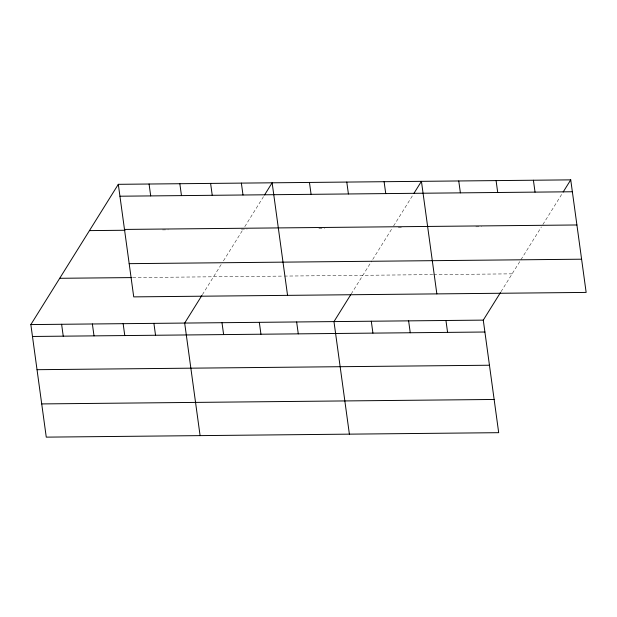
<?xml version="1.0" encoding="UTF-8"?>
<svg xmlns="http://www.w3.org/2000/svg" width="617" height="617" viewBox="0 0 617 617"><rect width="100%" height="100%" fill="white"/><g stroke="black" fill="none" stroke-linecap="round" stroke-linejoin="round"><path stroke-width="0.46" stroke-dasharray="3.08 2.31" d="M202.399 294.648L222.459 262.48M223.447 260.883L243.275 229.092M244.787 226.655L264.03 195.805M351.189 293.985L371.758 261.006M372.745 259.418L392.073 228.421M393.584 225.999L413.328 194.332M500.996 291.702L541.379 226.948M542.883 224.526L562.635 192.859M162.518 229.886L168.279 229.833M241.347 229.115L247.101 229.054M318.881 228.352L324.619 228.29M398.312 227.565L403.102 227.519M475.838 226.801L481.576 226.748M132.778 277.581L283.404 276.092M284.36 276.084L432.702 274.619M433.658 274.611L512.133 273.84"/><path stroke-width="0.93" d="M500.487 292.52L483.273 320.123L498.69 432.679L46.267 437.137L30.85 324.581L118.31 184.321L570.733 179.863L586.15 292.419L133.727 296.877L118.31 184.321M201.89 295.458L184.676 323.069L200.093 435.617M264.539 194.987L272.136 182.809L287.553 295.358M350.68 294.803L333.974 321.596L349.392 434.144M413.837 193.514L421.434 181.336L436.851 293.885M563.136 192.049L570.733 179.863M119.937 196.214L572.36 191.756M124.487 229.431L576.91 224.974M89.45 230.611L125.02 230.257M129.177 263.66L581.6 259.202M59.71 278.298L131.814 277.588M30.85 324.581L483.273 320.123M32.477 336.473L484.9 332.015M37.028 369.691L489.451 365.233M41.717 403.919L494.14 399.461M533.404 180.233L535.039 192.126M496.083 180.604L497.711 192.496M458.755 180.966L460.39 192.859M445.944 320.493L447.58 332.386M408.624 320.863L410.251 332.756M384.106 181.707L385.741 193.599M371.295 321.226L372.93 333.118M346.785 182.077L348.412 193.962M309.456 182.439L311.084 194.332M296.646 321.966L298.281 333.859M241.37 183.11L242.998 195.003M259.325 322.336L260.952 334.221M210.605 183.419L212.233 195.304M221.997 322.699L223.624 334.591M179.84 183.719L181.467 195.612M149.075 184.02L150.702 195.913M153.911 323.37L155.538 335.262M123.145 323.678L124.773 335.563M92.38 323.979L94.008 335.872M61.615 324.28L63.242 336.172"/></g></svg>
